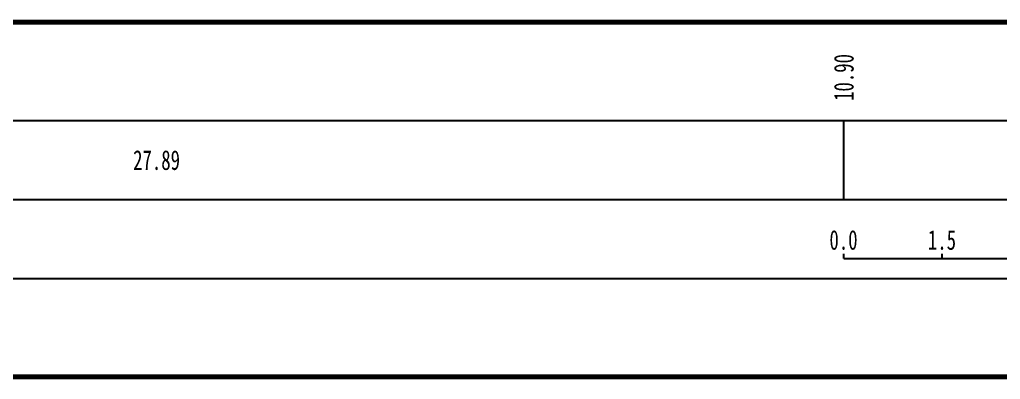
# Model space of a CAD drawing. Header units: millimetres. Extents: x 7577 to 20709, y -191 to 3630.
# Drawn here: x 11781.3 to 11880.9, y 577.2 to 613.7 of the extents above; entities that cross this region are included whole.
import ezdxf

# ---------------------------------------------------------------- set-up
doc = ezdxf.new("R2010")
doc.units = ezdxf.units.MM
doc.layers.add('GiCAD_DongTan', color=7, linetype='Continuous')
doc.layers.add('GiCAD_WXP', color=1, linetype='Continuous')
doc.styles.add('标注栏-动探曲线', font='simfang.ttf', dxfattribs={"width": 0.7, "height": 2})
doc.styles.add('标注栏-孔深', font='simfang.ttf', dxfattribs={"width": 0.7, "height": 2})
doc.styles.add('标注栏-钻孔间距', font='simfang.ttf', dxfattribs={"width": 0.7, "height": 2})

msp = doc.modelspace()

# ---------------------------------------------------------------- linework, layer by layer
at = {"layer": 'GiCAD_DongTan', "color": 4}
for p, q in [((11864.975, 589.464), (11864.975, 589.964)), ((11874.975, 589.464), (11874.975, 589.964)), ((11864.975, 589.464), (11914.975, 589.464))]:
    msp.add_line(p, q, dxfattribs=at)
at = {"layer": 'GiCAD_WXP', "color": 1, "const_width": 0.5}
for points in [[(11665.515, 613.464), (11944.705, 613.464)], [(11665.515, 577.464), (11944.705, 577.464)]]:
    msp.add_lwpolyline(points, dxfattribs=at)
at = {"layer": 'GiCAD_WXP', "color": 1}
for points in [[(11665.515, 603.464), (11944.705, 603.464)], [(11864.975, 595.464), (11864.975, 603.464)], [(11665.515, 595.464), (11944.705, 595.464)], [(11665.515, 587.464), (11944.705, 587.464)]]:
    msp.add_lwpolyline(points, dxfattribs=at)

# ---------------------------------------------------------------- texts
at = {"layer": 'GiCAD_DongTan', "color": 4, "style": '标注栏-动探曲线', "width": 0.7}
for s, p in [('0.0', (11863.522, 590.364)), ('1.5', (11873.522, 590.364))]:
    msp.add_text(s, height=2, dxfattribs=at).set_placement(p)
at = {"layer": 'GiCAD_WXP', "color": 4, "style": '标注栏-孔深', "width": 0.7}
msp.add_text('10.90', height=2, rotation=90, dxfattribs=at).set_placement((11865.975, 605.464))
at = {"layer": 'GiCAD_WXP', "color": 4, "style": '标注栏-钻孔间距', "width": 0.7}
msp.add_text('27.89', height=2, dxfattribs=at).set_placement((11792.823, 598.464))

doc.saveas('drawing.dxf')
